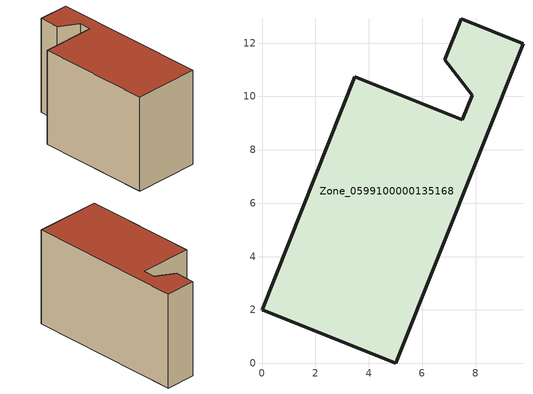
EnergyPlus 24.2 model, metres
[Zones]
Zone_0599100000135168
 floor ground (C_G): 0,2 3.48,10.73 7.5,9.12 7.87,10.05 6.84,11.38 7.46,12.91 9.78,11.98 5.01,0 z0.25
 wall outside (C_F): 3.48,10.73 0,2 5.01,0 9.78,11.98 7.46,12.91 6.84,11.38 7.87,10.05 7.5,9.12 3.48,10.73 z0.25:8.11
 roof outside (C_R): 6.84,11.38 7.87,10.05 7.5,9.12 3.48,10.73 0,2 5.01,0 9.78,11.98 7.46,12.91 z8.11
[BUILDING]
Pand.0599100000135168: North Axis=0; Terrain=City; Loads Convergence Tolerance Value=0.04; Temperature Convergence Tolerance Value=0.4; Solar Distribution=FullExterior; Maximum Number of Warmup Days=25; Minimum Number of Warmup Days=1
[Site:Location]
Rotterdam.The.Hague.AP_ZH_NLD Design_Conditions: Latitude=51.96; Longitude=4.45; Time Zone=1; Elevation=-4.5
[SITE:GROUNDTEMPERATURE:BUILDINGSURFACE]
18, 18, 18, 18, 18, 18, 18, 18, 18, 18, 18, 18
[MATERIAL] Thermal Absorptance=0.9; Solar Absorptance=0.7; Visible Absorptance=0.7
Name | Roughness | Thickness | Conductivity | Density | Specific Heat
G.TI.1975-1991 | MediumSmooth | 0.15 | 0.288461 | 540 | 1210
F.TI.1975-1991 | Rough | 0.3 | 0.230769 | 1920 | 840
R.TI.1975-1991 | MediumRough | 0.2 | 0.153846 | 1500 | 1000
[CONSTRUCTION]
C_G: G.TI.1975-1991
C_F: F.TI.1975-1991
C_R: R.TI.1975-1991
[ZONE]
Zone_0599100000135168: Type=1; Multiplier=1; Ceiling Height=Autocalculate; Volume=Autocalculate; Floor Area=autocalculate; Part of Total Floor Area=Yes
[ZONEINFILTRATION:DESIGNFLOWRATE]
Infil_Zone_0599100000135168: Zone or ZoneList or Space or SpaceList=Zone_0599100000135168; Schedule=AlwaysOn; Design Flow Rate Calculation Method=Flow/Area; Flow Rate per Floor Area=0.003; Constant Term Coefficient=1; Temperature Term Coefficient=0; Velocity Term Coefficient=0; Velocity Squared Term Coefficient=0
[HVACTEMPLATE:ZONE:IDEALLOADSAIRSYSTEM]
Zone_0599100000135168: Maximum Heating Supply Air Temperature=50; Minimum Cooling Supply Air Temperature=13; Maximum Heating Supply Air Humidity Ratio=0.0156; Minimum Cooling Supply Air Humidity Ratio=0.0077; Heating Limit=NoLimit; Cooling Limit=NoLimit; Dehumidification Control Type=ConstantSensibleHeatRatio; Cooling Sensible Heat Ratio=0.7; Dehumidification Setpoint=60; Humidification Control Type=None; Humidification Setpoint=30; Outdoor Air Method=None; Outdoor Air Flow Rate per Person=0.00944; Outdoor Air Flow Rate per Zone Floor Area=0; Outdoor Air Flow Rate per Zone=0; Demand Controlled Ventilation Type=None; Outdoor Air Economizer Type=NoEconomizer; Heat Recovery Type=None; Sensible Heat Recovery Effectiveness=0.7; Latent Heat Recovery Effectiveness=0.65
[ZONECONTROL:THERMOSTAT]
ThermostatControl_Zone_0599100000135168: Zone or ZoneList=Zone_0599100000135168; Control Type Schedule=DualSetpointControlType; Control 1=Thermostat_Zone_0599100000135168; Temperature Difference Between Cutout And Setpoint=0
[THERMOSTATSETPOINT:DUALSETPOINT]
Thermostat_Zone_0599100000135168: Heating Setpoint Temperature Schedule=HeatingSetpoint_Zone_0599100000135168; Cooling Setpoint Temperature Schedule=CoolingSetpoint_Zone_0599100000135168
[SCHEDULE:COMPACT]
HeatingSetpoint_Zone_0599100000135168: Through: 12/31, For: AllDays, Until: 24:00, 21
CoolingSetpoint_Zone_0599100000135168: Through: 12/31, For: AllDays, Until: 24:00, 24
DualSetpointControlType: Through: 12/31, For: AllDays, Until: 24:00, 4
AlwaysOn: Through: 12/31, For: AllDays, Until: 24:00, 1
